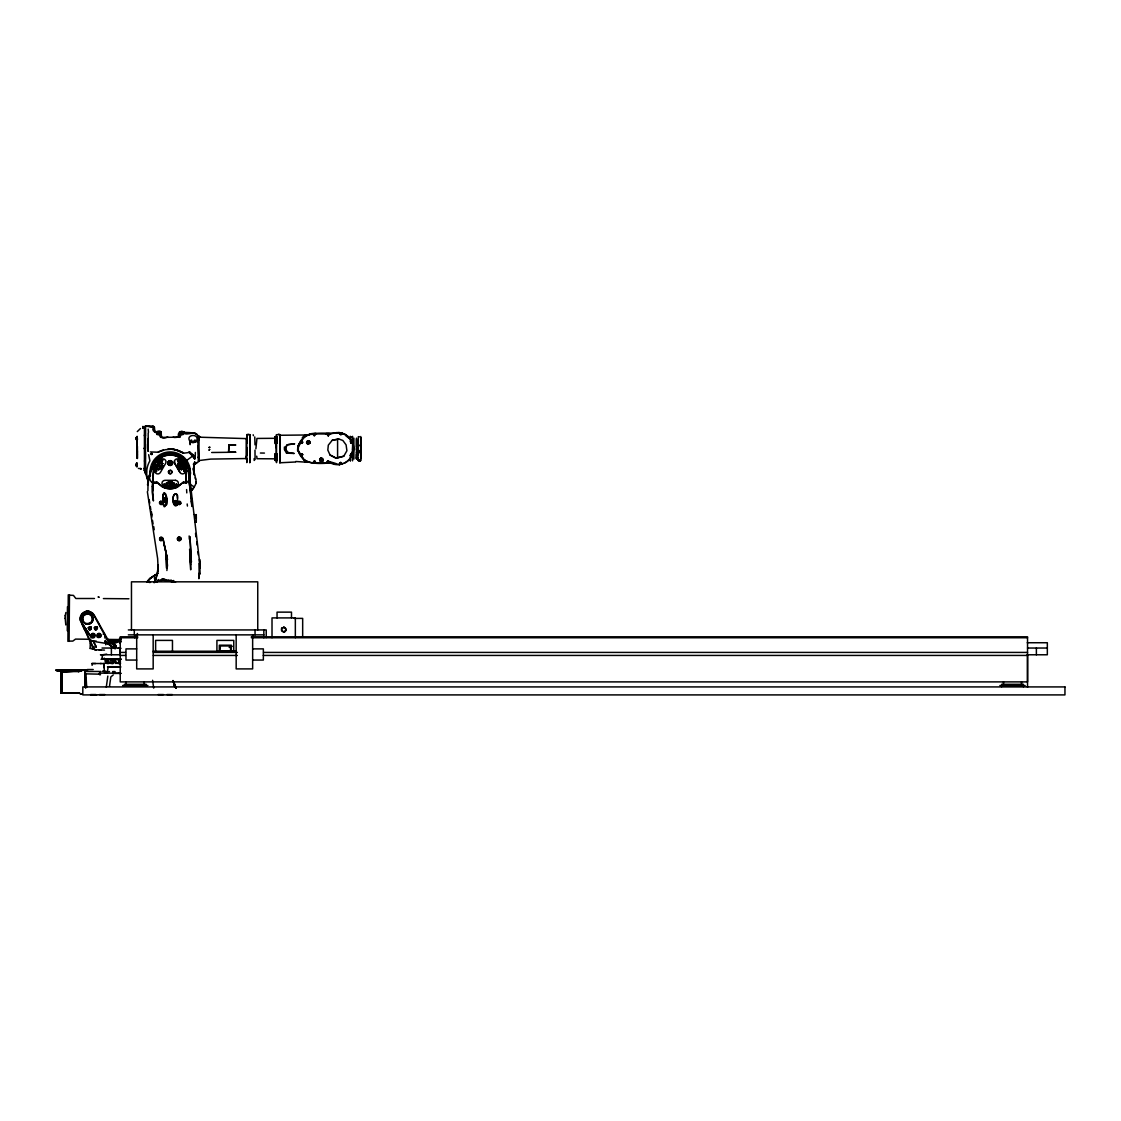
<?xml version="1.0" encoding="UTF-8"?>
<svg xmlns="http://www.w3.org/2000/svg" width="1121" height="1121" viewBox="0 0 1121 1121"><rect width="100%" height="100%" fill="white"/><g stroke="black" fill="none" stroke-linecap="round" stroke-linejoin="round"><path stroke-width="1.5" d="M60.856 691.615L60.856 687.972L61.109 691.601M60.856 687.677L60.856 685.898M60.856 685.59L60.856 678.667M60.856 678.303L60.856 676.201L60.856 677.112M61.109 675.192L60.856 676.033L60.856 674.814M79.101 671.577L61.095 671.535L60.856 672.362L61.823 671.815M84.79 681.47L85.098 670.26L84.79 671.703M85.154 673.132L85.939 673.721L86.639 687.089M92.118 665.342L92.118 663.52L95.649 663.52M136.426 463.337L136.426 466.196M136.426 439.348L136.426 437.162M137.028 464.29C137.042 460.381 137.028 472.487 137.042 462.945M137.028 466.28L137.028 463.351M137.196 450.684L137.21 449.913L137.21 451.104M137.028 448.316L137.028 446.634M137.028 446.144L137.028 451.09M137.028 436.798L137.042 457.48L137.028 436.503L137.028 440.273L137.028 438.241M137.21 447.069L137.21 448.33M144.427 470.189L144.427 470.442M144.427 468.62L144.427 468.872M144.427 435.803L144.427 435.004M144.427 426.793L144.427 428.46L145.324 428.46M144.427 470.596L144.427 467.793M144.427 448.554L145.324 448.484M145.338 426.751L145.324 470.456M145.324 435.649L145.324 435.06M145.38 471.521L146.375 471.535L145.38 472.361M145.38 471.156L145.38 470.147M145.38 452.225L145.38 470.736M145.38 435.957L145.38 427.844M147.902 490.788L148.028 483.515A51.132 51.132 0 0 1 148.406 481.007M177.524 502.068L177.51 495.44L176.109 493.744C171.709 493.73 171.751 506.986 176.74 505.361C176.964 501.676 179.5 506.398 180.817 503.273M196.287 518.603L196.287 517.187L195.446 517.327M246.774 437.638L246.774 438.563L246.774 437.344M246.774 459.946L246.774 458.825M249.787 434.682L249.787 462.609L249.787 435.102M279.858 435.27L309.284 434.962L305.108 435.158M356.436 456.205L356.436 454.411L356.548 455.392M358.3 460.745L358.356 458.937M358.356 460.1L360.584 460.311M360.878 458.895L360.878 456.135L360.766 458.461M360.878 457.83L360.878 447.251M360.878 444.589L360.878 438.087L360.878 442.767M60.856 672.264L61.095 671.535L61.179 692.918L79.101 692.988M84.79 671.171L85.07 670.26L85.154 687.397M136.538 438.227L136.538 437.358M137.028 450.628L137.028 449.143L137.028 449.857M144.777 427.451L142.857 427.479L142.956 428.376M276.845 438.171L276.873 436.658L275.22 436.686L275.22 438.998L276.845 439.012M279.858 434.85L279.858 462.525M357.809 444.869L357.823 440.777M358.608 460.283L360.486 460.787L358.412 460.283M360.878 456.765L360.766 456.289M360.878 454.075L360.878 451.132M360.878 453.388L360.878 452.604L360.766 453.781M360.878 450.152L360.878 451.371M360.766 439.824L360.794 438.199M360.766 453.655L360.878 452.926M137.393 446.368L137.393 458.503L137.14 444.168M189.981 443.762L189.981 442.501L190.122 444.701M275.22 440.987L276.845 441.001L276.845 439.432L276.845 436.686L275.22 436.84L275.22 439.012L275.22 436.686M284.426 446.957L284.412 449.521L286.542 453.136L294.192 453.459L288.027 452.52L285.252 449.479L286.85 444.841L294.641 443.804L288.125 444.575L285.785 446.676L285.799 450.418M357.823 447.251L357.809 454.425M358.328 451.483L358.3 455.28M360.878 449.577L360.878 447.854L360.878 449.269M67.905 641.38L68.269 594.803M194.003 471.843L193.877 472.67M275.22 443.594L276.873 443.075L275.22 442.431L276.845 441.338L276.845 443.159L275.22 442.249L276.845 441.66L275.22 441.156L276.845 441.338L276.873 443.075L275.22 443.594L275.234 438.535L276.845 438.619L275.234 438.535L275.22 440.217L276.845 439.993L276.845 441.001M276.845 459.33L275.22 459.932L276.845 460.479L275.206 460.213L275.22 456.233L276.845 456.191L276.845 459.05L276.845 460.535L275.22 460.479L275.22 458.517L276.845 458.111L275.22 458.013L276.845 458.013M275.22 438.171L276.845 437.821L276.845 436.686L275.206 437.372M330.05 455.014L336.3 458.265L337.589 457.718L337.589 439.334L338.682 438.956L342.844 440.469L346.095 444.883L346.907 450.726L343.783 456.205L336.3 458.265L330.05 455.014L327.822 450.082L328.313 445.149L332.25 440.259L338.682 438.956M65.803 624.943L65.2 618.091M65.214 615.891L65.887 612.5M67.274 630.759L67.456 606.713M67.877 630.773L68.059 606.713M69.11 641.408L69.474 594.817M137.168 440.343L137.393 438.647L137.393 439.628M360.43 446.06L360.43 445.317M65.2 618.47L65.228 615.611M246.788 453.907L246.788 455.448L246.774 447.377M357.823 456.289L357.823 457.718M275.22 460.479L275.22 459.47L276.845 459.05M350.537 460.661L350.537 458.937M61.095 670.736L60.856 692.75L61.459 671.815L61.823 692.75L60.996 693.086L78.54 692.988M196.077 517.79L195.446 517.93C196.385 517.496 196.806 517.986 195.446 517.384M197.941 442.641L198.641 435.761L198.347 436.98L197.927 435.607L198.599 461.628L198.207 445.093M60.87 679.354L60.856 680.293M276.27 455.154L276.327 438.297L256.947 438.437L255.896 448.806M359.435 460.871C359.995 459.484 358.888 461.053 359.687 460.213M61.109 692.666L61.459 671.815M100.147 673.146L99.517 674.45L100.147 673.146L115.393 673.146M275.22 438.045L276.845 437.877L276.873 436.658M313.39 462.833L313.866 461.362L315.155 461.263L315.716 462.945L313.39 462.833L313.866 461.362M356.478 456.401L356.45 458.769L356.436 457.06M90.128 648.555L90.311 642.165L82.379 624.383L86.149 629.133M145.38 470.582L145.38 468.2L144.427 468.34L145.324 468.354M246.704 458.531L210.664 459.092L198.907 460.563L199.076 436.419L200.617 437.344M186.128 482.787L186.072 465.733A17.039 17.039 0 0 0 154.095 466.252L152.582 482.464L152.708 481.287A36.012 2.116 -84.1 0 1 153.647 467.751C156.688 450.782 184.362 450.866 186.618 468.214A36.152 1.836 -88.3 0 1 185.792 482.016L185.75 483.249M358.286 449.927L358.328 436.601M137.168 436.433L137.21 437.344M228.81 445.135L228.628 452.099L235.564 452.211L228.628 452.099L228.936 445.065L235.606 445.009L228.936 445.065M113.599 642.459L113.627 641.03L116.234 640.063M137.042 464.612L137.028 466.476M254.985 450.138L255.098 459.652M136.538 439.95L136.538 437.933M137.126 466.098L137.154 465.355M191.201 490.956L191.579 490.676A27.997 27.997 0 0 0 196.161 483.025C196.679 476.915 189.197 465.257 197.52 462.286L194.956 464.192M195.236 455.574L195.348 452.464M358.342 459.554L358.328 460.465M137.056 437.26L137.028 439.054M171.989 471.913C171.121 477.056 165.558 470.203 170.658 470.302C174.792 472.193 168.024 476.215 168.43 471.577L170.294 470.358A1.85 1.85 0 0 1 171.597 471.044L171.863 471.563M156.772 431.655C165.852 427.9 156.183 442.178 167.744 436.938M276.481 436.181L276.481 434.612L276.495 462.637L276.593 461.263M152.022 467.275L152.4 466.42C148.925 472.431 146.543 484.861 157.585 483.081L161.984 486.654A16.703 16.689 -1.2 0 0 176.67 487.509L183.48 482.1L185.792 482.016M156.618 432.608L156.884 431.655M196.96 434.724C194.83 431.683 184.615 433.112 179.542 431.655C181.784 437.4 175.282 438.003 173.11 437.19M179.164 437.19C175.759 432.986 183.157 428.712 183.802 433.281A15.386 0.799 90 0 0 183.438 434.388L181.056 434.976L179.668 437.372M190.43 474.183L190.08 468.592M275.22 455.504L276.845 455.911L276.845 453.627L275.22 453.795L275.22 455.504L276.845 455.911M137.224 455.364L137.337 454.243M86.373 611.183L86.107 612.711M356.506 438.857L356.478 447.251M60.856 671.913L60.856 671.591C59.203 673.833 92.707 668.312 79.367 671.115L81.931 670.022L87.564 670.26L56.05 670.26L81.931 670.022L78.274 671.521M246.256 438.605L200.491 437.232M115.561 640.063L115.435 642.473L115.491 640.063L113.571 640.063M246.088 457.76L246.186 456.261M157.767 571.85L158.229 565.236L157.767 571.85L154.782 582.261M352.498 450.166L352.737 446.845M170.798 453.487L171.989 453.164L170.882 453.697M170.616 485.968C172.059 489.246 172.55 483.263 170.574 486.276C173.152 488.167 171.863 483.838 169.621 485.968M188.356 471.451L189.155 470.091L188.846 471.605M164.927 454.537L163.862 453.613L164.1 455.126M300.372 454.257L301.717 453.879L301.535 456.121L302.642 454.425L300.372 454.257L301.535 456.121L301.675 453.837M157.276 434.177L157.206 432.174L160.681 432.075L159.168 432.146M179.935 432.174L183.115 432.174L183.269 434.177L179.766 434.177L179.935 432.174L181.14 432.146M281.567 630.408L281.735 628.292L283.879 627.242L285.645 628.433L285.827 630.506C284.412 634.696 279.017 627.942 283.571 631.908M179.766 434.177L179.921 432.384M95.411 628.545L96.266 627.578L96.112 628.909C95.271 627.073 97.065 628.923 95.495 628.25M165.151 498.705L164.437 498.242L165.109 498.775M165.109 501.774L164.381 501.353M175.983 501.718L175.254 501.255M321.11 460.1L322.82 460.171L320.76 460.843L321.251 458.615L320.017 459.316L320.76 460.843L321.251 458.615L322.82 460.171L321.433 461.179L320.368 460.549L320.017 459.316L321.04 458.643L322.82 460.171L321.671 461.362L320.368 460.549L321.04 458.643M190.108 476.243L190.43 472.67M193.765 467.527L193.653 468.676A25.026 25.026 0 0 1 193.989 473.342M198.921 577.918L199.412 572.929L198.907 578.702M359.631 451.399L358.636 452.099C359.631 449.745 359.21 452.464 358.762 451.231M153.451 482.801L152.708 481.287M181.336 456.695L181.056 455.869L181.21 456.976M188.384 471.465L188.09 470.624M92.412 635.761L93.267 634.808L93.646 635.705L92.412 635.761L93.477 635.649L93.015 634.92M102.922 671.563L103.062 670.722M193.667 468.592L193.793 467.331M194.157 463.814L194.297 462.553M194.031 467.387L194.297 474.617L194.017 473.524M142.956 426.372C143.082 429.371 141.905 425.854 144.413 427.619M174.428 461.039L174.568 463.085L179.991 472.473A3.013 3.013 0 0 0 185.582 470.708A15.456 15.456 0 0 0 179.052 459.386A3.013 3.013 0 0 0 174.428 461.039L174.596 463.113L179.991 472.473M166.875 570.505L167.491 565.348L166.3 554.993M121.18 659.106L101.296 659.26L102.305 659.204L102.319 654.818L106.691 654.132M142.871 427.437L142.899 426.793M245.961 458.503L246.102 457.396M91.558 635.047L91.81 636.364A1.611 1.611 0 0 0 93.211 636.938L94.458 635.831A1.499 1.499 0 0 0 93.393 633.982A1.499 1.499 0 0 0 91.558 635.047L92.328 633.477A2.046 1.864 0 0 1 93.66 633.463C97.205 634.514 93.968 640.077 91.347 637.218L82.379 624.383L85.112 630.548L80.109 620.081A7.595 7.595 0 0 1 94.304 615.275L107.7 639.278L116.108 645.738L116.108 646.943L112.282 646.943L104.842 641.688L105.066 640.988L116.108 645.85M97.569 635.047L98.83 636.938A1.611 1.611 0 0 0 100.231 636.364L100.47 635.831A1.499 1.499 0 0 0 99.419 633.982A1.499 1.499 0 0 0 97.569 635.047L98.34 633.477A2.046 1.864 0 0 1 99.671 633.463C105.332 636.952 94.458 640.231 97.275 634.206M119.709 638.928L119.793 642.431L120.325 639.096L119.793 642.431L119.555 638.956L119.793 642.431L120.69 639.236L119.793 642.431L119.569 639.11L119.793 642.431L120.69 639.236L119.793 642.431L119.597 638.942L119.793 642.431L120.592 639.166L119.793 642.431L119.709 639.138M199.034 438.031L199.076 436.419M137.393 450.782L137.14 458.223M106.299 687.089L107.826 676.075M109.508 686.29L110.825 676.916L113.207 674.982M326.757 462.945L327.738 461.067L329.196 462.903L326.757 462.945L327.738 461.067L336.076 463.59M306.776 441.674L306.565 443.117L307.911 444.364L310.223 442.725L309.606 441.212L307.869 440.735L306.622 441.87L308.303 440.637L310.223 442.725M246.214 438.479L246.158 458.881M155.202 470.918C156.786 467.821 157.332 473.538 155.202 470.918C156.954 473.496 157.276 468.27 155.23 470.596M177.496 502.264L177.496 503.245A2.172 2.172 0 0 1 176.74 505.361L176.193 505.627A1.92 1.92 0 0 1 174.862 505.571C172.452 503.245 171.751 491.32 177.216 494.543L177.524 498.355M107.63 670.162L108.247 666.715L119.849 666.715M151.811 453.332C151.083 456.779 151.209 451.146 151.811 454.58M78.862 671.423L78.134 671.311L81.875 670.036L56.428 670.022L61.109 671.311L56.05 670.022M137.098 456.331L137.112 452.786M168.598 485.519C173.951 484.216 167.295 482.464 170.728 484.987M181.742 457.985C183.69 455.995 182.835 461.011 182.723 457.228M120.409 639.236L119.793 642.431L119.737 639.068L119.793 642.431L120.606 639.026M120.465 639.124L119.793 642.431L119.751 638.928L119.793 642.431L120.536 639.012M329.182 433.589L328.243 435.831L326.645 433.589L329.182 433.589L328.243 435.831M307.308 441.52L309.424 441.66L307.308 441.52L306.888 442.697L308.205 444.084L309.816 442.851L308.737 441.268L307.308 441.52L308.625 440.805L309.424 441.66M148.182 438.465L148.182 451.301L148.182 433.112M154.768 470.82L155.819 466.336L161.326 459.386A3.013 3.013 0 0 1 165.656 463.351L160.387 472.473A3.013 3.013 0 0 1 154.88 471.745L154.768 470.82L154.88 471.745M92.132 620.964L92.076 616.55L89.176 614.098M189.533 478.583L190.164 476.299M148.911 478.513A51.132 51.132 0 0 1 149.99 474.575L154.18 462.581A18.44 18.44 0 0 1 188.048 466.897L186.675 463.281L188.622 468.732L200.127 566.469M313.334 433.785L314.118 435.705L315.786 433.589L313.334 433.785L314.441 435.817L315.786 433.589M82.996 615.99C79.171 621.609 88.391 627.62 92.034 621.945A5.409 5.409 0 0 0 91.193 614.798A5.409 5.409 0 0 0 84.005 614.798A5.409 5.409 0 0 0 83.164 621.945C85.406 625.448 91.291 624.719 92.651 620.796M92.37 620.684L92.623 619.787M152.358 467.373L154.109 462.847L159.196 457.018A18.44 18.44 0 0 1 181.182 457.018L184.264 459.932L188.328 467.275M285.827 630.506L285.547 628.292L283.879 627.242M157.15 582.303L158.271 579.557M339.971 462.861L339.383 464.556L342.339 463.926L340.672 462.413L339.383 464.556L340.672 462.413L342.339 463.926M360.5 445.976L360.303 444.617M159.56 502.516L160.653 501.311A1.653 1.653 0 0 1 162.825 502.909L162.573 503.763A1.653 1.653 0 0 1 159.883 503.932A1.653 1.653 0 0 1 160.625 501.339M136.187 636.672L137.379 633.477M320.368 458.377L319.751 459.988L320.746 461.614L322.736 461.277L322.904 458.615L320.368 458.377L321.937 458.083M145.38 459.442L145.38 426.078L153.451 426.372A1.443 1.443 0 0 1 154.502 427.69L154.642 430.296A2.662 2.662 0 0 0 155.539 432.146L161.144 431.963M360.486 446.312L360.401 445.023M326.772 462.651L329.756 462.931L330.135 461.992M156.239 432.103C157.879 433.729 150.831 431.291 153.367 427.521L148.561 426.4M136.384 636.462L136.986 634.934M92.735 635.887L92.819 634.962M136.384 636.728L137.084 634.976M61.109 675.431L60.856 675.459M155.16 468.2L156.758 464.29M92.202 621.693C96.392 615.317 85.112 609.712 82.562 616.886M154.166 582.766L156.506 577.007L158.089 567.829L157.627 558.524L147.355 491.643M194.213 514.567L196.287 515.001M152.526 468.003L151.167 468.003L151.839 469.181M160.471 456.892L159.476 455.771L159.602 457.256M180.859 539.327L180.649 539.818A1.696 1.696 0 0 1 177.496 538.893L177.917 537.814A1.696 1.696 0 0 1 180.845 539.327M351.335 456.177L352.625 454.271L350.789 454.285L350.369 455.252L351.448 456.527L350.369 455.252L352.961 450.586M90.269 628.685L89.582 627.676L90.689 628.306C88.923 628.839 91.025 627.354 89.918 628.741M180.971 463.814C182.513 461.221 183.284 466.238 181.041 464.262M83.346 616.214L82.632 618.652L83.585 621.763M85.939 673.721L85.154 675.487L85.63 687.607M302.138 443.257L302.656 442.15C299.952 439.614 304.155 442.277 301.927 443.313L300.386 442.921L301.927 443.313M137.28 431.599L140.475 428.516M113.824 672.768L112.717 673.175M352.456 454.355C349.794 461.235 342.115 465.79 334.801 464.43C324.908 460.142 312.563 466.728 303.721 459.428L298.34 450.642L298.116 446.69C303.525 427.605 325.146 435.2 339.509 432.594C345.31 433.323 350.453 437.33 352.611 442.753L350.873 443.047L350.453 441.66L351.574 440.693L352.611 442.753L350.761 443.047L351.574 440.693M360.878 439.264L360.794 438.647M298.789 446.172L300.582 443.005M158.972 462.749L160.653 459.848M159.224 462.805L160.681 460.283M194.704 463.772L194.718 461.656M93.393 648.555L90.255 642.851M155.188 581.421L162.125 579.851L175.549 582.289M91.263 634.206L90.997 636.728L82.379 624.383L94.066 648.891L96.196 650.11M308.892 443.776L309.662 442.585M342.017 433.281L341.078 434.696L340.686 432.874L339.761 433.575L339.957 434.289L340.686 432.874L342.017 433.281L340.672 434.752L339.761 433.575M154.152 464.052C152.694 463.239 152.652 463.155 154.138 464.094M189.407 471.38L189.407 470.274L188.3 470.274M194.003 466L193.961 471.451M181.154 432.776L181.896 433.743L181.42 432.622M91.936 621.538L88.069 623.935M157.613 463.183L161.634 459.26M320.858 458.111L319.751 459.988L321.363 458.601M146.921 581.841L150.032 578.338L157.893 573.406L150.032 578.338L148.028 580.692M304.281 436.63L297.906 445.92L297.555 450.348L304.337 460.605M134.744 637.849L137.715 634.234M197.927 457.522L198.585 456.737M162.377 504.058C172.606 513.096 163.54 477.728 162.657 501.704M170.924 484.496L169.341 484.006L170.981 483.754M307.21 442.445L308.205 441.324L309.55 442.403M306.888 442.697L308.625 440.805L309.816 442.851M302.334 437.624L303.735 436.125M183.48 482.1L177.622 486.948A16.647 16.633 0.6 0 1 162.811 486.976L156.898 482.1L153.535 481.974M198.571 436.041L198.571 440.413M175.212 501.353L176.039 501.437M86.485 673.875L100.203 674.183L99.307 671.465L84.607 671.465M93.744 649.199L91.474 648.513M198.641 459.89L198.599 461.628M191.102 498.327L191.131 492.904M165.151 501.718L164.353 501.648M358.902 436.812L359.393 436.798M321.237 458.671L319.751 459.988L321.209 461.095L320.228 460.002M158.425 432.692L159.042 433.743L158.579 432.622M191.243 490.732L191.495 490.508A26.442 26.442 0 0 0 194.129 486.78L189.715 484.188M188.917 476.369L188.832 474.968L188.832 476.425M170 485.477L168.879 486.08L170.924 485.659M359 459.96L359.981 460.339L359.112 460.058M149.219 582.472L150.508 582.388M170.924 453.01L172.003 453.22L171.037 453.879M283.529 632.132L285.911 630.254M112.282 646.943L114.973 644.827L116.108 646.607L112.282 646.943L105.066 640.988M60.856 681.568L61.095 688.784L61.095 685.618M178.757 455.995L178.659 454.523L177.749 455.602M120.241 641.24L115.561 642.964M186.394 460.661L192.518 456.121L189.169 452.478L183.452 453.22L177.622 450.404L171.471 449.227L165.235 449.717L157.767 452.225L150.354 451.931M192.98 454.481L191.957 454.608L192.924 454.537M350.453 441.66L352.134 441.688C349.065 435.971 342.704 432.216 336.174 432.608M313.404 462.034L314.763 461.109L315.716 462.945L313.852 462.847L315.674 462.987M173.825 580.538L171.891 580.972L171.037 579.991M112.38 641.212L114.006 641.226L112.198 641.212M323.086 460.857L321.713 461.698L320.088 461.137L319.639 459.4M84.369 615.065L87.214 613.902M344.077 463.309C352.148 459.89 355.974 449.549 352.134 441.688L350.607 441.716L352.611 442.753L351.237 442.305M78.848 671.577L81.693 670.372M164.927 499.476C167.814 497.262 161.718 497.43 164.647 499.462C168.052 498.116 162.111 496.631 164.409 499.406M174.372 486.99L178.295 485.281M163.372 449.871L158.355 451.889M79.367 671.045L81.847 670.064M162.377 466.911C164.941 465.243 159.728 464.781 162.041 466.897M360.037 460.773L358.776 460.353M281.609 630.478L281.595 628.208L284.131 627.298M195.418 464.052L194.171 464.192M188.454 465.481C187.459 466.392 187.417 466.462 188.58 465.649M185.82 462.441C185.694 461.081 185.778 461.053 185.54 462.413M60.856 681.806L61.095 688.784L61.095 685.996M229.16 647.293L232.229 646.299M112.03 641.212L113.599 641.03L113.627 642.361M194.353 442.431L191.649 442.445M157.879 580.706L164.114 580.075L172.102 581.421M305.052 435.635L308.163 434.864M337.589 457.718L343.783 456.205M331.522 433.589L338.766 432.552M276.845 455.364L275.22 455.701L275.22 454.033L276.845 454.131M61.095 686.402L60.856 686.907M56.456 670.036L61.207 671.535L56.47 670.064M89.176 623.556L85.771 623.444M332.25 440.259L337.589 439.334M169.425 485.743L171.037 485.869M275.22 439.684L276.845 439.432M195.6 479.298L195.208 477.77M86.121 613.635L88.055 613.453M183.115 432.174L181.91 432.146M113.109 673.329L113.824 673.273M286.542 453.136L288.391 452.996L285.252 449.479M316.318 433.561C307.729 432.23 301.311 438.633 298.508 446.13L298.186 450.306C301.843 465.089 317.818 463.842 329.7 463.001M104.281 658.111L104.281 659.106L102.109 659.12L104.029 659.19M279.858 462.062L279.858 462.777L295.58 461.992M101.296 659.26L120.942 659.19M145.38 471.703L146.417 471.661M308.765 462.202L307.294 462.258L309.004 462.202M275.22 458.503L276.845 458.433M275.22 456.695L276.845 456.639M108.709 641.562L118.644 641.268M188.23 470.568L190.71 489.471M182.793 483.081L186.717 482.815L189.561 479.508A36.04 2.144 83.3 0 0 188.762 469.867M60.856 691.181L60.856 687.972M146.417 472.221L145.38 472.712L148.42 482.436M105.304 673.146L106.621 673.146M301.507 454.916L302.642 454.425M120.479 673.357L113.501 673.357L120.662 673.259M144.777 427.101L142.857 427.507M102.319 654.818L101.366 654.832L102.221 655.603M104.393 671.535L103.945 663.52L100.287 663.52M190.108 441.996L196.035 441.996C201.528 432.692 183.648 433.995 190.514 441.996M211.673 452.506L235.564 452.211M325.496 433.701L330.807 433.645M101.338 663.52L91.796 663.52M350.789 454.285L352.625 454.271M115.883 663.52L115.883 661.993L113.207 662.007L110.839 660.031L110.839 663.156M87.354 670.022L86.583 670.022M105.836 671.465L104.729 671.465M94.192 694.908L90.941 694.922L96.602 694.908M94.5 694.908L90.941 694.922L94.851 694.908M145.38 472.782L146.417 472.782M87.102 670.26L86.597 670.26M107.49 671.563L109.494 671.549M197.52 434.934C194.339 430.198 184.11 437.274 183.676 431.669M157.052 434.177L160.555 434.177L160.387 432.174M179.78 437.19L160.653 437.372L159.266 434.976L156.884 434.444A15.372 0.799 -90 0 0 156.66 433.365L156.562 433.126M136.426 439.838L136.426 437.765L137.323 437.694M136.426 438.045L137.323 438.045M136.426 438.731L137.21 438.731M137.323 439.082L136.426 439.082L136.426 437.694M194.83 441.996L194.409 441.996A2.284 2.284 0 0 1 191.607 441.996M150.732 453.949L152.176 453.949M137.323 464.15L136.426 464.15L136.426 465.551L137.323 465.537M193.288 464.248L194.143 464.248M136.426 464.5L137.323 464.5M136.426 465.201L137.323 465.201M194.844 521.699L196.287 521.699M94.458 598.502L75.836 598.502L73.454 595.405L69.474 595.181M294.178 618.386L302.67 618.386L302.67 637.106M128.34 629.932L266.238 629.932L266.238 637.597M103.132 634.136L104.575 634.136L104.968 638.087M128.34 634.864L263.827 634.864M137.715 636.798L120.227 636.798L120.227 681.89L1027.537 681.89L1027.537 655.435L263.309 655.435M251.342 636.798L1027.537 636.798L1027.537 687.299M120.227 637.751L137.715 637.751M251.342 637.751L1027.537 637.751M116.052 640.063L116.85 640.063M119.218 640.063L112.576 640.063L115.365 641.058L115.533 642.473M112.717 641.212L111.596 641.03L115.365 641.058M120.073 641.927L120.858 641.927M1027.242 642.739L1047.336 642.739L1047.336 654.776L1027.116 654.776M93.043 646.943L96.28 646.943L93.141 640.988L96.28 646.943M102.011 648.036L120.227 648.036L120.227 654.776L100.442 654.776M1027.537 648.036L1047.322 648.036M90.311 648.358L93.786 648.835M136.692 648.877L125.986 648.877L125.986 660.059L136.692 660.059M252.645 648.877L263.351 648.877L263.351 660.059L252.645 660.059M100.82 650.11L99.237 650.11M95.621 650.11L94.654 649.732L104.491 650.11M153.171 651.231L236.167 651.231M120.227 652.422L125.468 652.422M153.437 652.422L237.358 652.422M263.575 652.422L1027.537 652.422M120.227 655.435L125.468 655.435M153.381 655.435L237.358 655.435M105.108 659.666L120.493 659.666M105.136 660.031L105.29 663.156L107.924 663.52M106.131 663.156L106.131 660.031L108.429 660.031L108.429 663.156L112.534 663.52M110.839 660.031L115.071 660.031L115.883 661.993M118.672 663.156L118.672 660.031L120.465 660.031M120.564 663.52L115.659 663.156M107.462 666.953L120.9 666.953M87.298 669.531L93.211 669.531M100.091 671.465L100.876 671.465M103.202 671.465L107.756 671.465M112.618 671.563L115.099 671.563M99.839 671.801L100.61 671.801M122.637 685.506L147.888 685.506M999.876 685.506L1025.14 685.506M78.582 692.988L81.707 694.193M90.591 694.558L96 694.558M99.475 694.558L104.884 694.558M158.047 694.558L163.456 694.558M166.917 694.558L172.34 694.558M181.168 431.655L181.924 431.655M183.452 431.655L184.895 433.042M57.101 670.498L56.05 670.498L85.112 670.26L85.154 687.383M295.72 461.488L307.981 462.286M106.131 660.031L109.059 662.007M88.643 611.197L86.611 611.183M315.8 433.897L326.757 433.995M103.412 598.572L128.915 598.782M86.177 611.183L89.063 611.211M69.11 641.114L72.823 641.086L75.527 639.096L90.899 639.264M106.271 639.418L119.933 639.559M309.816 434.331L313.362 434.373M256.933 458.713L275.948 458.839L276.074 457.102L276.355 458.517M326.211 434.163L330.667 434.289M158.397 432.146L157.206 432.174M260.394 453.024L264.444 453.08M118.546 673.301L120.998 673.343M167.884 448.989L173.349 449.101L180.201 451.076M161.242 437.19L160.864 431.655M85.154 673.497L85.911 673.511M275.234 437.779L276.845 437.821M121.026 648.344L118.28 648.26M145.38 426.316L153.115 426.569L154.067 427.493M359.925 460.269L359.379 460.227M165.291 493.758L163.134 494.613A2.046 2.046 0 0 1 164.058 493.815L165.516 493.829M103.51 663.52L104.183 667.794M307.378 434.878L308.765 434.948M96.238 641.142L89.848 640.82L108.275 643.762M339.187 464.542L329.756 462.931M327.36 461.249L328.607 461.334M156.253 460.493C155.16 458.979 157.809 458.601 155.581 460.269M117.887 641.282L121.348 641.576M275.22 458.363L276.845 458.503M138.401 468.424L141.204 468.718L140.475 468.466M60.856 683.348L61.095 679.536L60.856 684.132M188.79 452.029L189.589 452.281M141.218 469.012L140.475 468.718M152.75 426.26L153.451 426.372M194.956 433.281L196.721 434.584M327.935 434.766L328.817 434.906L326.645 433.589L328.229 435.663M275.22 457.228L276.845 457.508M88.993 613.93C84.313 612.332 80.306 618.792 83.823 622.281M87.13 623.935L85.35 623.43M173.349 449.101L183.494 452.954L182.359 452.211M275.22 459.05L276.845 459.47M81.441 694.193L78.848 692.988M162.391 578.87L165.137 579.599M166.511 579.949L171.709 581.365M165.544 579.683L162.853 578.94M57.185 670.344L60.982 671.521M339.509 432.594L345.786 434.724M100.203 674.183L98.83 673.581L100.512 674.716L99.517 674.45M110.937 642.908L114.973 644.827L107.224 639.671L93.968 615.457A7.216 7.216 0 0 0 80.502 620.165L86.457 632.286L82.379 624.383L84.467 627.157M191.201 441.996L191.929 442.417M275.22 453.795L276.845 454.79M89.876 614.266L91.95 616.144M107.616 639.348L111.918 642.333L111.848 641.03M168.682 454.117L168.416 452.828L169.747 453.276M107.7 639.278L111.918 642.333M178.715 459.232L180.971 460.885M345.814 435.761L349.276 438.479M194.676 459.176L192.742 456.051L194.494 458.657M301.717 453.879L302.67 454.888M118.672 660.031L120.564 662.007M192.728 455.981L193.429 456.723M113.123 646.481L115.113 648.905M181.826 461.978L183.536 464.136L185.511 470.652M82.379 624.383L91.768 637.597M156.898 482.1L157.585 483.081M154.978 432.005L154.166 429.133M276.355 440.315L275.892 439.6L275.948 441.618M174.189 685.239L175.927 688.112L174.245 685.281M174.316 685.449L175.969 688.182M276.355 459.288L275.682 458.125L275.948 458.839M144.175 448.106L144.343 448.848M173.657 682.367L176.165 688.112L173.082 680.951M154.025 462.16L154.011 461.179L153.997 462.132M173.475 681.694L176.123 687.986L172.998 680.489M173.461 681.834L175.829 687.804M352.05 441.828L353.157 445.009M254.775 436.924L255.013 444.827M328.915 461.992L329.196 462.903M162.195 578.66L162.461 579.529M188.146 467.051L187.992 467.373M92.37 616.998L92.707 618.848M137.084 439.642L137.112 444.308M253.192 434.78L253.416 435.663M194.143 473.861L194.508 475.318M187.964 466.868L188.608 470.554M163.96 543.853L165.039 548.561M246.928 459.092L246.816 462.595L246.816 434.654L248.904 434.5L246.816 434.654L246.984 438.857M167.421 559.421L163.063 538.907L167.421 559.421L165.067 548.071M194.367 473.903L193.933 468.648M359.673 460.843L359.07 460.843M256.695 456.163L256.933 457.676M149.205 499.728L149.752 503.175M150.312 506.622L150.859 510.083M151.405 513.53L151.966 516.977M152.512 520.424L153.059 523.871M153.703 688.126L152.596 680.293M151.405 511.737L151.924 515.043M153.703 526.562L154.208 529.757M193.835 469.713L193.933 470.498M187.179 503.974L187.431 506.061M191.187 501.087L191.579 504.324M195.516 533.4L195.923 536.847M246.858 440.777L246.774 437.05L246.816 438.815M196.736 541.765L197.128 545.072M197.913 551.672L198.305 554.979M86.527 687.103L85.154 675.487L85.757 687.986M193.947 468.956L194.143 470.652M145.366 469.853L145.324 468.494M137.323 455.364L137.266 454.453M97.471 627.83L96.406 629.68A1.499 1.499 0 0 1 94.514 628.222L95.089 627.031A1.583 1.583 0 0 1 96.588 626.821A1.499 1.499 0 0 1 97.471 627.858M148.182 429.119L148.49 432.398M198.978 563.471L199.16 573.349M137.14 463.758L137.168 466.602M193.695 472.67L193.737 473.426M186.604 489.583L186.787 492.904M189.155 535.95L189.337 539.257M190.164 554.433L190.71 564.816M199.902 568.347L199.538 559.211L200.099 574.078M358.3 457.382L358.328 458.251M148.673 454.692L149.878 460.843A23.499 23.499 0 0 0 147.93 480.208M136.538 463.491L136.538 466.476L136.538 464.697M360.752 440.441L360.766 439.964M356.45 448.54L356.478 449.787M254.145 458.587L254.187 460.465M152.974 487.579L153.017 490.774M279.858 434.542L279.858 444.224M249.787 434.5L249.801 435.831M136.538 464.528L136.538 463.59M356.464 452.183L356.464 453.304M61.641 671.815L61.725 692.75M360.878 454.804L360.878 452.394M144.427 426.512L144.427 470.904M360.878 446.634L360.878 445.92L360.878 447.363M279.858 462.777L279.858 444.967M145.38 444.154L145.38 448.61M145.324 461.067L144.427 460.997M1036.379 648.036L1036.379 654.776M1023.333 686.711L1023.333 684.3L1001.684 684.3L1001.684 686.711M1021.525 681.89L1021.525 684.3M1003.491 681.89L1003.491 684.3M360.766 436.517L360.766 460.563M359.252 450.46L359.252 452.828M356.492 438.143L356.492 459.05M353.9 438.129L353.9 459.064M352.583 436.349L352.583 460.857M351.251 436.742L351.251 437.736M350.298 436.265L350.411 440.819M350.411 455.21L350.298 460.927M295.341 637.709L295.341 617.909L272.011 617.909L272.011 637.709M291.488 617.909L291.488 612.136L277.055 612.136L277.055 617.909M263.827 629.932L263.827 637.807M257.746 629.932L257.746 581.827L131.465 581.827L131.465 629.932M255.042 629.932L255.042 634.864M252.645 634.864L252.645 668.901L236.167 668.901L236.167 634.864M219.324 651.231L219.324 645.206L231.346 645.206L231.332 651.245L219.912 651.189L220.417 645.962L230.225 645.948L230.716 650.881L233.757 651.231L233.757 640.399L216.914 640.399L216.914 651.231M196.287 514.567L196.287 522.148M172.466 651.231L172.466 640.399L155.623 640.399L155.623 651.231M153.171 634.864L153.171 668.901L136.692 668.901L136.692 634.864M146.08 685.506L146.08 684.3L124.431 684.3L124.431 685.506M145.38 459.988L145.38 473.623M144.287 681.89L144.287 684.3M134.296 629.932L134.296 634.864M126.239 681.89L126.239 684.3M120.031 663.52L115.071 663.156L115.071 660.031M113.207 662.007L113.207 663.52L109.62 663.156M111.385 648.036L111.385 654.776M108.639 662.007L108.639 663.52L106.901 663.156M105.808 641.632L105.808 644.785M102.123 658.111L102.123 659.218M61.823 671.577L61.823 692.988M147.159 581.743A30.085 30.085 0 0 1 156.968 574.232M150.438 475.991A20.15 20.15 0 0 1 171.625 451.959A20.15 20.15 0 0 1 189.183 478.779M181.336 463.155A14.251 14.251 0 0 1 183.031 465.86M158.103 462.413A15.456 15.456 0 0 1 160.555 459.96M180.915 463.505A13.704 13.704 0 0 1 182.541 466.098M171.639 580.958A623.136 52.939 15.1 0 1 168.598 580.132M178.421 539.495A2.41 2.382 6.8 0 1 179.346 539.804M158.075 462.16A15.638 15.638 0 0 1 160.233 459.988M180.033 501.746A31.29 31.29 0 0 1 175.815 502.825M168.696 485.645A2.06 2.06 0 0 1 171.191 485.309M160.037 462.328A1.808 1.808 0 0 1 160.765 461.964M193.401 455.28A2.396 2.396 0 0 1 192.42 455.785M193.471 455.084A1.499 1.499 0 0 1 192.406 455.532M166.679 498.887C162.755 524.67 160.906 476.803 166.679 498.887M196.133 482.002L196.105 482.787L196.133 482.002M246.788 441.604L246.774 443.145L246.788 441.604M162.965 538.612L161.2 540.63A1.569 1.569 0 0 1 160.093 540.224L159.602 539.257A1.78 1.78 0 0 1 160.051 537.842L162.587 537.968A1.738 1.738 0 0 1 162.853 539.117C158.762 544.414 159.336 532.979 162.965 538.612M85.056 670.372L84.874 687.383L85.154 670.386M101.226 654.748L102.361 655.084L101.226 654.748M195.054 456.135L194.956 458.587L195.054 456.135M152.4 486.43L153.423 500.947L152.162 491.811L152.68 482.619L152.4 486.43M160.569 538.626L161.76 538.977L160.597 538.542M120.003 639.068L119.793 642.431L120.059 639.124M161.452 465.86C162.531 469.096 163.904 463.576 161.452 465.86M168.136 485.968C169.047 489.106 170.784 483.908 168.164 485.869C169.005 489.288 170.728 483.712 168.136 485.968M177.51 460.199C178.421 463.351 180.159 458.139 177.552 460.1C178.379 463.519 180.103 457.943 177.51 460.199M159.336 461.796C160.793 465.369 161.732 459.218 159.336 461.796M161.242 460.199C162.083 463.351 163.932 458.139 161.27 460.1C162.069 463.505 163.848 457.957 161.242 460.199M163.848 501.269C164.521 504.744 167.225 499.377 164.016 500.919C164.142 505.053 167.225 498.873 163.848 501.269M166.328 483.221C167.8 486.472 168.192 480.531 166.286 483.515C168.066 486.164 168.346 480.867 166.328 483.221M175.366 484.692C176.852 487.957 177.244 482.002 175.338 485.001C177.118 487.649 177.398 482.352 175.366 484.692M153.367 482.927L152.988 486.444L153.367 482.927M174.61 453.599C173.293 456.471 172.55 451.188 174.624 453.599C173.223 456.443 172.592 451.203 174.61 453.599M191.719 440.357L190.696 440.483L191.719 440.357M195.32 440.357L194.297 440.511L195.32 440.357M157.318 468.27C155.497 471.324 154.838 465.733 157.318 468.27M158.159 465.944C156.884 468.942 155.861 463.548 158.145 465.832C156.884 469.11 155.917 463.379 158.159 465.944M161.9 468.06C160.611 471.058 159.532 465.677 161.872 467.947C160.681 471.198 159.616 465.509 161.9 468.06M162.699 463.604C161.41 466.588 160.331 461.221 162.671 463.491C161.48 466.728 160.415 461.053 162.699 463.604M165.025 484.804C163.652 487.845 162.769 482.212 165.025 484.804M167.351 485.645C166.076 488.644 165.039 483.249 167.323 485.533C166.076 488.826 165.109 483.081 167.351 485.645M169.817 481.792C168.514 484.79 167.505 479.396 169.789 481.68C168.612 484.917 167.505 479.256 169.817 481.792M174.077 483.319C172.774 486.332 171.751 480.909 174.049 483.221C172.788 486.5 171.835 480.755 174.077 483.319M178.954 465.972C177.664 468.956 176.6 463.59 178.926 465.86C177.735 469.096 176.684 463.421 178.954 465.972M179.36 463.604C178.071 466.588 177.006 461.221 179.332 463.491C178.155 466.728 177.09 461.053 179.36 463.604M180.159 468.06C178.87 471.058 177.805 465.677 180.131 467.947C178.954 471.198 177.889 465.509 180.159 468.06M183.886 465.944C182.583 468.942 181.546 463.534 183.858 465.832C182.597 469.124 181.588 463.351 183.886 465.944M185.161 470.694C183.872 473.693 182.807 468.326 185.133 470.596C183.956 473.833 182.891 468.158 185.161 470.694M167.155 453.627C166.02 453.613 166.188 453.921 167.155 453.627M157.991 468.774C158.579 471.787 160.92 467.121 158.131 468.48C158.243 472.067 160.948 466.714 157.991 468.774M158.958 465.818C159.644 468.9 161.816 463.954 159.042 465.607C159.49 469.096 161.718 463.674 158.958 465.818M173.054 485.533C174.498 488.812 174.946 482.843 173.012 485.841C174.68 488.434 175.156 483.221 173.054 485.533M180.761 468.774C181.35 471.787 183.69 467.121 180.901 468.48C181.013 472.067 183.718 466.714 180.761 468.774M98.284 596.989C99.489 597.731 99.685 597.073 98.284 596.989M147.72 483.838L147.58 485.113L149.654 474.87A51.272 51.174 0.1 0 0 147.72 483.838M176.558 503.791C174.764 507.309 174.189 500.667 176.558 503.918C174.582 507.154 174.231 500.835 176.558 503.791M175.212 503.763L175.983 504.128L175.212 503.763M169.019 462.539L169.481 464.136L171.499 463.071L170.672 461.838L169.019 462.539M176.558 501.381C175.03 504.856 173.895 498.649 176.529 501.269C175.184 504.926 173.881 498.523 176.558 501.381M169.103 462.735C170.476 467.051 172.452 459.694 169.103 462.735M159.406 463.8C157.655 466.882 157.669 460.955 159.406 464.01C157.529 466.588 157.515 461.221 159.406 463.8M154.558 578.114C155.707 581.533 156.758 575.662 154.502 578.422C155.945 581.196 156.814 576.012 154.558 578.114M160.597 502.488L161.746 502.951L160.597 502.488M179.822 502.712L178.589 502.712L179.822 502.712M178.631 538.57L179.78 539.033L178.631 538.57M98.55 635.243L99.433 635.761L98.55 635.243M88.615 627.606L88.503 628.222A1.499 1.499 0 0 0 91.305 628.979L90.899 626.989L88.615 627.606M181.027 463.59C181.714 466.882 183.704 461.67 181.027 463.59M172.242 481.89C170.336 484.734 170.518 479.059 172.242 481.89M181.07 462.006C179.542 464.795 178.898 459.498 181.041 461.796C179.528 465.103 179.164 459.035 181.07 462.118M181.448 466.028C179.921 468.816 179.276 463.519 181.42 465.818C179.921 469.124 179.542 463.057 181.448 466.14M184.741 468.368C182.905 471.198 182.975 465.565 184.741 468.368M177.636 502.376L177.805 503.777A1.653 1.653 0 0 0 180.411 504.016A1.653 1.653 0 0 0 180.047 501.465A1.653 1.653 0 0 0 177.636 502.376M88.377 627.578C89.316 634.486 94.5 623.794 88.377 627.578M94.388 627.578C95.257 634.444 100.442 623.752 94.388 627.578M276.369 445.92L275.948 447.629L275.948 444.631L276.369 445.92M178.659 502.446L179.696 503.105L178.659 502.446M170.672 481.47C170.896 484.875 173.601 479.914 170.672 481.47M184.741 468.48C182.597 471.072 183.284 465.425 184.741 468.48M165.025 485.029C162.797 487.593 163.68 482.002 165.025 485.029M160.681 502.334L161.648 503.105L160.681 502.334M179.822 538.907L178.589 538.795L179.822 538.907M167.127 453.865L165.936 453.557L167.155 453.781M99.699 635.439L98.83 636.083L98.396 635.173L99.699 635.439M209.795 447.265L208.954 447.489L209.795 447.265M98.704 635.018L99.321 635.859L98.76 634.99M196.287 517.384L195.446 517.594L196.287 517.468M315.842 434.107L313.81 434.261L315.842 434.121M78.932 671.185L78.134 671.311L78.932 671.185M209.641 449.423L209.109 450.124L209.641 449.423M170.322 460.689L169.635 460.759A2.368 2.368 0 0 0 168.949 465.089L170.182 465.439A2.41 2.41 0 0 0 171.443 460.983L170.182 460.619A2.41 2.41 0 0 0 168.935 465.075L170.182 465.439A2.368 2.368 0 0 0 170.924 460.801L170.322 460.689M279.297 434.5L277.994 434.486L279.297 434.5M175.451 480.32L164.927 480.32A3.013 3.013 0 0 0 163.652 486.052A15.456 15.456 0 0 0 176.726 486.052A3.013 3.013 0 0 0 175.451 480.32M1064.95 686.921L82.814 686.921L82.814 694.908L1064.95 694.908L1064.95 686.921M309.41 462.202L305.108 461.992L309.41 462.202M61.207 671.311L56.989 670.512L61.207 671.311M192.336 454.804L189.827 452.155L192.336 454.804M180.957 538.346L180.747 537.856A1.808 1.794 -7.4 0 0 177.398 538.823L177.664 539.747A1.808 1.794 -7.4 0 0 181.013 538.795L180.957 538.346M166.525 559.519L165.936 556.296L166.623 568.291L166.525 559.519M193.709 471.058L193.358 468.606L193.821 472.572L193.709 471.058M191.299 497.556L189.029 480.993L192.139 506.524L191.299 497.556M191.355 562.083L189.981 536.931L191.355 562.083M190.514 562.153L189.659 549.234L190.696 569.804L190.514 562.153"/></g></svg>
